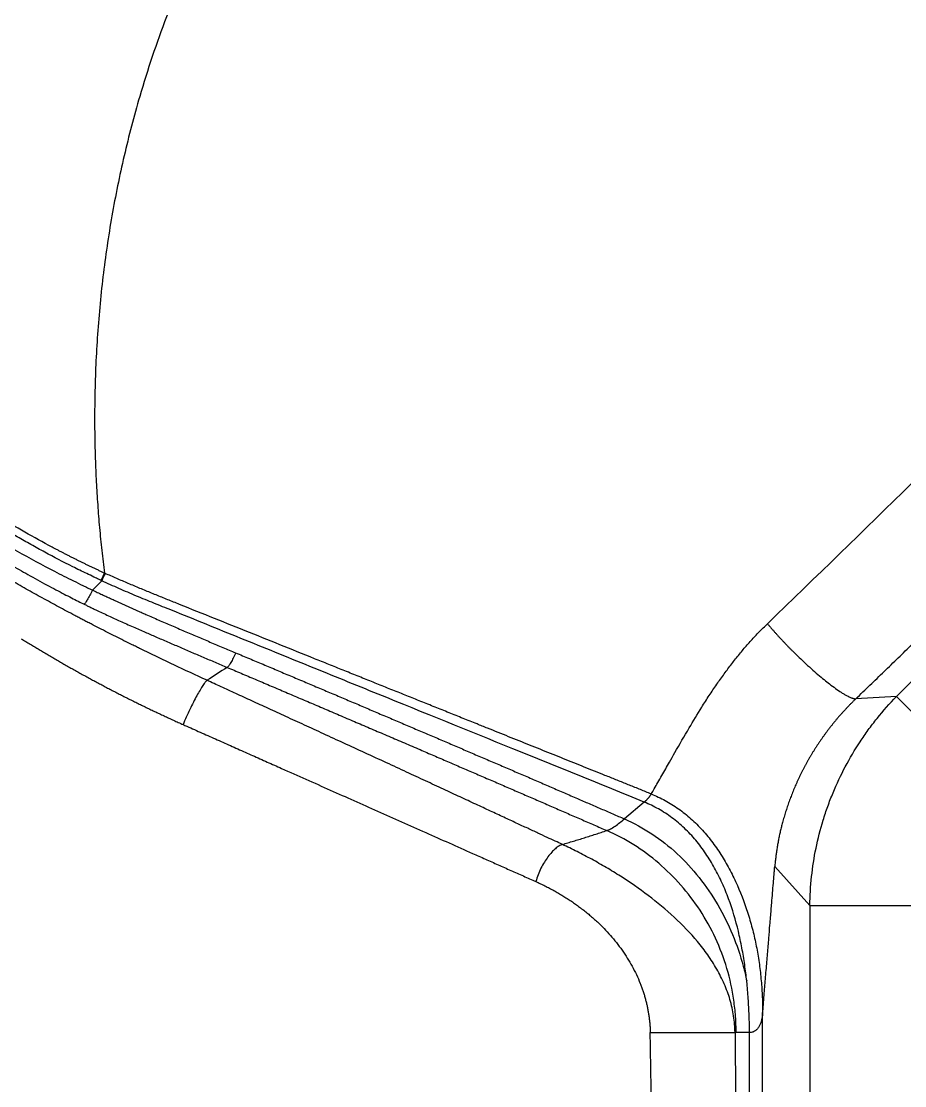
# Model space of a CAD drawing. Header units: inches. Extents: x -1 to 81, y -22 to 129.
# Drawn here: x 16.01 to 27.15, y 42.61 to 56.03 of the extents above; entities that cross this region are included whole.
import ezdxf

# ---------------------------------------------------------------- set-up
doc = ezdxf.new("R2010")
doc.units = ezdxf.units.IN
doc.header["$MEASUREMENT"] = 0
doc.layers.add('1', color=4, linetype='Continuous')

# ---------------------------------------------------------------- blocks, each defined once
blk = doc.blocks.new('2026 PACE')
at = {"layer": '1', "color": 3, "linetype": 'Continuous', "lineweight": 25}
for p, q in [((34.017, 53.991), (27.542, 47.516)), ((17.408, 48.859), (17.526, 48.977)), ((27.542, 47.516), (27.03, 47.489)), ((27.542, 47.516), (28.832, 46.226)), ((24.363, 46.185), (24.112, 45.973)), ((26.008, 45.373), (26.45, 44.881)), ((26.45, 44.881), (26.45, 36.546)), ((26.45, 44.881), (28.345, 44.881))]:
    blk.add_line(p, q, dxfattribs=at)
at = {"layer": '1', "color": 3, "linetype": 'Continuous', "lineweight": 25, "flags": 128}
blk.add_lwpolyline([(18.55, 47.163), (18.562, 47.158), (18.573, 47.153)], dxfattribs=at)
at = {"layer": '1', "color": 3, "linetype": 'Continuous', "lineweight": 25}
for points, knots in [([(32.677, 64.195), (32.652, 64.198), (32.602, 64.204), (32.527, 64.213), (32.451, 64.222), (32.376, 64.23), (32.3, 64.238), (32.225, 64.245), (32.149, 64.252), (32.073, 64.259), (31.997, 64.266), (31.921, 64.272), (31.845, 64.277), (31.769, 64.283), (31.692, 64.288), (31.616, 64.292), (31.54, 64.296), (31.463, 64.3), (31.386, 64.304), (31.31, 64.307), (31.132, 64.313), (30.853, 64.319), (30.472, 64.317), (30.091, 64.306), (29.579, 64.278), (28.937, 64.218), (28.169, 64.105), (27.41, 63.95), (26.57, 63.73), (25.656, 63.423), (24.682, 63.006), (23.742, 62.507), (22.843, 61.929), (21.991, 61.272), (21.198, 60.544), (20.471, 59.751), (19.815, 58.898), (19.239, 57.998), (18.742, 57.059), (18.326, 56.086), (18.02, 55.173), (17.8, 54.333), (17.646, 53.575), (17.533, 52.808), (17.474, 52.167), (17.447, 51.656), (17.436, 51.276), (17.434, 50.895), (17.441, 50.594), (17.449, 50.37), (17.456, 50.224), (17.464, 50.079), (17.474, 49.934), (17.484, 49.79), (17.497, 49.646), (17.51, 49.502), (17.525, 49.359), (17.541, 49.216), (17.553, 49.121), (17.558, 49.073)], [0, 0, 0, 0, 0.003179, 0.006358, 0.009537, 0.012716, 0.015896, 0.019075, 0.022256, 0.025437, 0.028618, 0.031801, 0.034984, 0.038168, 0.041353, 0.044539, 0.047726, 0.050915, 0.054104, 0.057296, 0.060489, 0.07625, 0.091975, 0.107674, 0.123358, 0.155221, 0.186736, 0.217986, 0.249055, 0.291341, 0.333139, 0.374682, 0.41667, 0.45843, 0.500252, 0.542059, 0.58381, 0.625777, 0.667268, 0.70902, 0.751288, 0.78232, 0.813535, 0.845006, 0.876821, 0.892465, 0.908136, 0.923843, 0.939596, 0.945663, 0.951722, 0.957774, 0.96382, 0.96986, 0.975895, 0.981926, 0.987954, 0.993978, 1, 1, 1, 1]), ([(25.915, 48.435), (27.133, 49.611), (28.34, 50.797), (30.734, 53.188), (31.921, 54.394), (33.097, 55.609)], [0, 0, 0, 0, 0.5, 0.5, 1, 1, 1, 1]), ([(27.03, 47.489), (27.06, 47.517), (27.119, 47.575), (27.208, 47.66), (27.297, 47.746), (27.386, 47.832), (27.475, 47.918), (27.564, 48.004), (27.653, 48.091), (27.742, 48.177), (27.831, 48.263), (27.92, 48.349), (28.009, 48.436), (28.097, 48.522), (28.186, 48.608), (28.275, 48.695), (28.364, 48.781), (28.452, 48.868), (28.541, 48.955), (28.629, 49.041), (28.718, 49.128), (28.806, 49.215), (28.895, 49.301), (28.983, 49.388), (29.072, 49.475), (29.16, 49.562), (29.248, 49.649), (29.337, 49.736), (29.425, 49.823), (29.513, 49.91), (29.602, 49.998), (29.69, 50.085), (29.778, 50.172), (29.866, 50.259), (29.954, 50.347), (30.042, 50.434), (30.13, 50.522), (30.218, 50.609), (30.306, 50.697), (30.394, 50.784), (30.482, 50.872), (30.596, 50.986), (30.737, 51.127), (30.904, 51.294), (31.071, 51.461), (31.237, 51.629), (31.404, 51.796), (31.57, 51.964), (31.736, 52.132), (31.902, 52.3), (32.068, 52.468), (32.234, 52.636), (32.399, 52.805), (32.564, 52.973), (32.729, 53.142), (32.894, 53.31), (33.059, 53.479), (33.224, 53.648), (33.388, 53.817), (33.552, 53.986), (33.716, 54.155), (33.88, 54.325), (33.989, 54.438), (34.044, 54.494)], [0, 0, 0, 0, 0.012558, 0.025112, 0.037662, 0.050207, 0.062749, 0.075286, 0.08782, 0.10035, 0.112877, 0.1254, 0.13792, 0.150437, 0.162951, 0.175462, 0.18797, 0.200476, 0.21298, 0.225481, 0.23798, 0.250477, 0.262972, 0.275465, 0.287957, 0.300448, 0.312937, 0.325425, 0.337912, 0.350398, 0.362883, 0.375367, 0.387852, 0.400335, 0.412819, 0.425302, 0.437786, 0.45027, 0.462754, 0.475238, 0.487723, 0.500209, 0.523985, 0.547757, 0.571527, 0.595295, 0.619062, 0.642829, 0.666597, 0.690367, 0.714141, 0.737918, 0.7617, 0.785488, 0.809283, 0.833086, 0.856897, 0.880718, 0.904549, 0.928392, 0.952248, 0.976117, 1, 1, 1, 1]), ([(17.558, 49.073), (17.546, 49.079), (17.521, 49.09), (17.484, 49.108), (17.447, 49.126), (17.409, 49.143), (17.372, 49.161), (17.335, 49.179), (17.298, 49.197), (17.261, 49.215), (17.224, 49.233), (17.187, 49.252), (17.15, 49.27), (17.113, 49.289), (17.076, 49.308), (17.039, 49.327), (17.003, 49.346), (16.966, 49.365), (16.93, 49.384), (16.893, 49.403), (16.753, 49.478), (16.513, 49.612), (16.177, 49.812), (15.849, 50.02), (15.531, 50.235), (15.224, 50.455), (14.929, 50.68), (14.647, 50.908), (14.38, 51.138), (14.13, 51.367), (13.92, 51.572), (13.747, 51.75), (13.605, 51.903), (13.474, 52.051), (13.352, 52.195), (13.27, 52.297), (13.219, 52.363), (13.195, 52.395), (13.18, 52.415), (13.172, 52.426)], [0, 0, 0, 0, 0.00658, 0.01316, 0.01974, 0.02632, 0.0329, 0.03948, 0.04606, 0.052639, 0.059219, 0.065799, 0.072379, 0.078959, 0.085539, 0.092119, 0.098699, 0.105278, 0.111858, 0.118438, 0.125018, 0.187517, 0.250016, 0.312514, 0.375013, 0.437512, 0.500008, 0.562506, 0.625002, 0.6875, 0.749991, 0.793743, 0.837494, 0.881244, 0.924995, 0.968745, 0.979163, 0.989582, 1, 1, 1, 1]), ([(17.517, 48.981), (17.515, 48.982), (17.513, 48.983), (17.509, 48.984), (17.507, 48.985), (17.501, 48.988), (17.498, 48.99), (17.486, 48.995), (17.479, 48.999), (17.456, 49.009), (17.441, 49.016), (17.397, 49.038), (17.367, 49.052), (17.278, 49.094), (17.218, 49.124), (17.041, 49.212), (16.923, 49.273), (16.749, 49.368), (16.691, 49.4), (16.576, 49.465), (16.518, 49.498), (16.347, 49.598), (16.234, 49.666), (16.014, 49.805), (15.905, 49.876), (15.693, 50.02), (15.588, 50.093), (15.281, 50.317), (15.083, 50.47), (14.846, 50.666), (14.798, 50.706), (14.706, 50.785), (14.66, 50.824), (14.526, 50.942), (14.439, 51.02), (14.186, 51.252), (14.028, 51.404), (13.806, 51.623), (13.735, 51.695), (13.632, 51.8), (13.598, 51.835), (13.532, 51.903), (13.499, 51.936), (13.405, 52.034), (13.345, 52.095), (13.274, 52.168), (13.26, 52.182), (13.232, 52.21), (13.218, 52.224), (13.198, 52.244), (13.191, 52.251), (13.177, 52.264), (13.17, 52.271), (13.157, 52.284), (13.15, 52.29), (13.141, 52.299), (13.14, 52.301), (13.136, 52.304), (13.135, 52.306), (13.131, 52.309), (13.13, 52.311), (13.127, 52.313), (13.126, 52.314), (13.125, 52.316), (13.124, 52.316), (13.123, 52.317)], [0, 0, 0, 0, 0.000977, 0.000977, 0.001953, 0.001953, 0.003906, 0.003906, 0.007812, 0.007812, 0.015625, 0.015625, 0.03125, 0.03125, 0.0625, 0.0625, 0.125, 0.125, 0.15625, 0.15625, 0.1875, 0.1875, 0.25, 0.25, 0.3125, 0.3125, 0.375, 0.375, 0.5, 0.5, 0.53125, 0.53125, 0.5625, 0.5625, 0.625, 0.625, 0.75, 0.75, 0.8125, 0.8125, 0.84375, 0.84375, 0.875, 0.875, 0.9375, 0.9375, 0.953125, 0.953125, 0.96875, 0.96875, 0.976562, 0.976562, 0.984375, 0.984375, 0.992187, 0.992187, 0.994141, 0.994141, 0.996094, 0.996094, 0.998047, 0.998047, 0.999023, 0.999023, 1, 1, 1, 1]), ([(15.56, 49.891), (15.632, 49.845), (15.705, 49.799), (15.853, 49.708), (15.927, 49.662), (16.077, 49.571), (16.153, 49.526), (16.306, 49.437), (16.383, 49.393), (16.615, 49.262), (16.771, 49.178), (17.008, 49.055), (17.088, 49.015), (17.207, 48.956), (17.247, 48.936), (17.307, 48.907), (17.327, 48.897), (17.357, 48.883), (17.367, 48.878), (17.382, 48.871), (17.387, 48.869), (17.397, 48.864), (17.402, 48.862), (17.408, 48.859)], [0, 0, 0, 0, 0.125, 0.125, 0.25, 0.25, 0.375, 0.375, 0.5, 0.5, 0.75, 0.75, 0.875, 0.875, 0.9375, 0.9375, 0.96875, 0.96875, 0.984375, 0.984375, 0.992188, 0.992188, 1, 1, 1, 1]), ([(15.501, 49.728), (15.513, 49.719), (15.538, 49.703), (15.576, 49.678), (15.613, 49.653), (15.65, 49.629), (15.686, 49.606), (15.722, 49.582), (15.758, 49.559), (15.793, 49.537), (15.828, 49.514), (15.863, 49.493), (15.897, 49.471), (15.953, 49.436), (16.038, 49.383), (16.152, 49.313), (16.267, 49.244), (16.414, 49.158), (16.602, 49.05), (16.792, 48.945), (16.945, 48.864), (17.048, 48.81), (17.142, 48.762), (17.226, 48.719), (17.279, 48.693), (17.304, 48.681)], [0, 0, 0, 0, 0.022221, 0.044165, 0.065832, 0.087221, 0.108329, 0.129158, 0.149705, 0.169969, 0.189951, 0.209648, 0.229061, 0.248189, 0.306373, 0.372995, 0.440736, 0.498682, 0.617815, 0.749292, 0.809724, 0.865007, 0.915145, 0.960141, 1, 1, 1, 1]), ([(18.852, 47.721), (18.712, 47.785), (18.502, 47.883), (18.223, 48.016), (18.066, 48.092), (17.962, 48.143), (17.892, 48.178), (17.771, 48.238), (17.632, 48.308), (17.494, 48.378), (17.417, 48.418), (17.365, 48.445), (17.339, 48.458), (17.314, 48.471), (17.288, 48.485), (17.262, 48.498), (17.228, 48.516), (17.134, 48.566), (16.98, 48.648), (16.776, 48.759), (16.574, 48.872), (16.406, 48.968), (16.289, 49.036), (16.223, 49.075), (16.173, 49.105), (16.123, 49.135), (16.057, 49.175), (15.876, 49.285), (15.713, 49.388), (15.585, 49.472)], [0, 0, 0, 0, 0.125, 0.1875, 0.25, 0.265625, 0.28125, 0.3125, 0.375, 0.40625, 0.4375, 0.445312, 0.453125, 0.460938, 0.46875, 0.476562, 0.484375, 0.5, 0.5625, 0.625, 0.6875, 0.75, 0.78125, 0.796875, 0.8125, 0.828125, 0.84375, 0.875, 1, 1, 1, 1]), ([(22.255, 47.171), (22.225, 47.182), (22.167, 47.206), (22.079, 47.241), (21.991, 47.277), (21.902, 47.312), (21.814, 47.348), (21.726, 47.383), (21.637, 47.419), (21.548, 47.455), (21.459, 47.49), (21.371, 47.526), (21.282, 47.562), (21.193, 47.597), (21.103, 47.633), (21.014, 47.669), (20.925, 47.705), (20.835, 47.741), (20.746, 47.777), (20.656, 47.813), (20.567, 47.849), (20.477, 47.885), (20.387, 47.922), (20.297, 47.958), (20.092, 48.04), (19.77, 48.17), (19.331, 48.346), (18.891, 48.523), (18.547, 48.661), (18.301, 48.76), (18.154, 48.82), (18.007, 48.88), (17.86, 48.942), (17.714, 49.005), (17.617, 49.048), (17.568, 49.069)], [0, 0, 0, 0, 0.019205, 0.03841, 0.057615, 0.076821, 0.096026, 0.115232, 0.134437, 0.153643, 0.172848, 0.192054, 0.211259, 0.230465, 0.24967, 0.268876, 0.288081, 0.307286, 0.326492, 0.345697, 0.364902, 0.384108, 0.403313, 0.422518, 0.441724, 0.534769, 0.627815, 0.72086, 0.813907, 0.844923, 0.875938, 0.906953, 0.937969, 0.968984, 1, 1, 1, 1]), ([(17.408, 48.859), (17.396, 48.837), (17.385, 48.814), (17.363, 48.773), (17.352, 48.753), (17.333, 48.721), (17.325, 48.707), (17.312, 48.688), (17.307, 48.682), (17.304, 48.681)], [0, 0, 0, 0, 0.25, 0.25, 0.5, 0.5, 0.75, 0.75, 1, 1, 1, 1]), ([(17.408, 48.859), (17.428, 48.849), (17.469, 48.83), (17.53, 48.802), (17.591, 48.773), (17.652, 48.745), (17.713, 48.717), (17.774, 48.689), (17.836, 48.661), (17.897, 48.633), (17.959, 48.606), (18.02, 48.579), (18.115, 48.537), (18.243, 48.481), (18.405, 48.411), (18.566, 48.342), (18.728, 48.273), (18.889, 48.204), (19.051, 48.136), (19.159, 48.091), (19.212, 48.068)], [0, 0, 0, 0, 0.034091, 0.068181, 0.102272, 0.136363, 0.170455, 0.204546, 0.238637, 0.272727, 0.306818, 0.340909, 0.374999, 0.464286, 0.553573, 0.642859, 0.732143, 0.821427, 0.910714, 1, 1, 1, 1]), ([(24.363, 46.185), (24.091, 46.295), (23.817, 46.407), (23.403, 46.575), (23.264, 46.631), (22.987, 46.744), (22.847, 46.801), (22.148, 47.084), (21.582, 47.314), (20.723, 47.663), (20.436, 47.78), (19.859, 48.014), (19.569, 48.132), (19.133, 48.309), (18.988, 48.368), (18.696, 48.487), (18.549, 48.546), (18.33, 48.635), (18.256, 48.664), (18.109, 48.723), (18.036, 48.753), (17.889, 48.815), (17.815, 48.846), (17.67, 48.91), (17.598, 48.943), (17.526, 48.977)], [0, 0, 0, 0, 0.125, 0.125, 0.1875, 0.1875, 0.25, 0.25, 0.5, 0.5, 0.625, 0.625, 0.75, 0.75, 0.8125, 0.8125, 0.875, 0.875, 0.90625, 0.90625, 0.9375, 0.9375, 0.96875, 0.96875, 1, 1, 1, 1]), ([(17.304, 48.681), (17.317, 48.674), (17.335, 48.665), (17.364, 48.651), (17.389, 48.639), (17.422, 48.623), (17.469, 48.601), (17.534, 48.57), (17.632, 48.525), (17.763, 48.465), (17.917, 48.397), (18.067, 48.331), (18.211, 48.268), (18.355, 48.206), (18.504, 48.142), (18.653, 48.077), (18.803, 48.013), (18.955, 47.949), (19.055, 47.906), (19.106, 47.884)], [0, 0, 0, 0, 0.020986, 0.031828, 0.04787, 0.063907, 0.087259, 0.126659, 0.172276, 0.252337, 0.344833, 0.428051, 0.502009, 0.583945, 0.666302, 0.749083, 0.832291, 0.915929, 1, 1, 1, 1]), ([(24.452, 46.288), (24.464, 46.31), (24.492, 46.358), (24.536, 46.435), (24.6, 46.548), (24.671, 46.673), (24.785, 46.874), (24.918, 47.104), (25.063, 47.345), (25.18, 47.528), (25.275, 47.669), (25.37, 47.802), (25.449, 47.908), (25.513, 47.99), (25.562, 48.051), (25.611, 48.11), (25.661, 48.167), (25.71, 48.223), (25.761, 48.278), (25.812, 48.332), (25.863, 48.384), (25.898, 48.418), (25.915, 48.435)], [0, 0, 0, 0, 0.029929, 0.064873, 0.104837, 0.181352, 0.234294, 0.374289, 0.491834, 0.559682, 0.624689, 0.686895, 0.746351, 0.775861, 0.805019, 0.833832, 0.86231, 0.890463, 0.918299, 0.945828, 0.973058, 1, 1, 1, 1]), ([(25.915, 48.435), (25.918, 48.43), (25.926, 48.422), (25.937, 48.409), (25.948, 48.396), (25.959, 48.383), (25.971, 48.37), (25.982, 48.356), (25.994, 48.343), (26.006, 48.33), (26.018, 48.316), (26.03, 48.303), (26.042, 48.29), (26.054, 48.276), (26.067, 48.263), (26.079, 48.249), (26.092, 48.236), (26.104, 48.223), (26.117, 48.209), (26.129, 48.196), (26.142, 48.183), (26.155, 48.17), (26.167, 48.156), (26.18, 48.143), (26.193, 48.13), (26.206, 48.117), (26.218, 48.105), (26.254, 48.069), (26.315, 48.009), (26.401, 47.928), (26.488, 47.849), (26.596, 47.756), (26.728, 47.65), (26.831, 47.577), (26.91, 47.53), (26.949, 47.51), (26.978, 47.499), (26.992, 47.494), (27.004, 47.491), (27.014, 47.489), (27.023, 47.489), (27.028, 47.489), (27.03, 47.489)], [0, 0, 0, 0, 0.0097881, 0.0195822, 0.0293801, 0.0391791, 0.048977, 0.0587712, 0.0685592, 0.0783384, 0.0881064, 0.0978605, 0.1075981, 0.1173169, 0.127014, 0.136687, 0.1463334, 0.1559506, 0.165536, 0.1750872, 0.1846017, 0.1940771, 0.2035109, 0.2129009, 0.2222446, 0.2315398, 0.2407843, 0.2499758, 0.3098195, 0.3715923, 0.4349918, 0.4996548, 0.613892, 0.7494232, 0.7899024, 0.8746095, 0.8996806, 0.9230087, 0.9446489, 0.9646574, 0.9830897, 1, 1, 1, 1]), ([(16.511, 48.246), (16.53, 48.235), (16.567, 48.212), (16.624, 48.177), (16.68, 48.143), (16.737, 48.109), (16.793, 48.075), (16.85, 48.041), (16.907, 48.008), (16.964, 47.974), (17.021, 47.941), (17.078, 47.909), (17.136, 47.876), (17.193, 47.844), (17.251, 47.812), (17.309, 47.78), (17.367, 47.748), (17.425, 47.717), (17.483, 47.686), (17.541, 47.655), (17.6, 47.624), (17.658, 47.593), (17.717, 47.563), (17.776, 47.533), (17.835, 47.503), (17.894, 47.474), (17.953, 47.444), (18.012, 47.415), (18.071, 47.386), (18.131, 47.357), (18.19, 47.329), (18.25, 47.301), (18.31, 47.273), (18.37, 47.245), (18.43, 47.217), (18.49, 47.19), (18.53, 47.172), (18.55, 47.163)], [0, 0, 0, 0, 0.028553, 0.057102, 0.085648, 0.11419, 0.14273, 0.171268, 0.199804, 0.228339, 0.256873, 0.285406, 0.31394, 0.342475, 0.37101, 0.399547, 0.428086, 0.456628, 0.485172, 0.51372, 0.542271, 0.570827, 0.599388, 0.627954, 0.656525, 0.685103, 0.713687, 0.742279, 0.770878, 0.799485, 0.828101, 0.856725, 0.88536, 0.914004, 0.942658, 0.971323, 1, 1, 1, 1]), ([(19.212, 48.068), (19.203, 48.045), (19.193, 48.023), (19.172, 47.98), (19.162, 47.961), (19.143, 47.927), (19.134, 47.913), (19.118, 47.893), (19.111, 47.887), (19.106, 47.884)], [0, 0, 0, 0, 0.25, 0.25, 0.5, 0.5, 0.75, 0.75, 1, 1, 1, 1]), ([(19.212, 48.068), (19.241, 48.056), (19.299, 48.032), (19.386, 47.995), (19.472, 47.959), (19.558, 47.923), (19.645, 47.886), (19.731, 47.85), (19.817, 47.813), (19.903, 47.777), (19.989, 47.741), (20.075, 47.704), (20.161, 47.668), (20.247, 47.632), (20.333, 47.595), (20.418, 47.559), (20.504, 47.523), (20.589, 47.487), (20.675, 47.45), (20.76, 47.414), (20.845, 47.378), (20.93, 47.342), (21.015, 47.305), (21.1, 47.269), (21.185, 47.233), (21.27, 47.197), (21.354, 47.161), (21.439, 47.125), (21.523, 47.089), (21.608, 47.053), (21.692, 47.017), (21.776, 46.981), (21.86, 46.945), (21.944, 46.909), (22.028, 46.873), (22.112, 46.837), (22.196, 46.801), (22.279, 46.766), (22.363, 46.73), (22.446, 46.694), (22.53, 46.658), (22.613, 46.623), (22.696, 46.587), (22.779, 46.551), (22.861, 46.516), (22.944, 46.48), (23.027, 46.444), (23.109, 46.409), (23.191, 46.373), (23.274, 46.337), (23.356, 46.302), (23.438, 46.266), (23.542, 46.221), (23.668, 46.166), (23.817, 46.102), (23.965, 46.038), (24.063, 45.995), (24.112, 45.973)], [0, 0, 0, 0, 0.017157, 0.034314, 0.051472, 0.068629, 0.085787, 0.102945, 0.120103, 0.137261, 0.154419, 0.171577, 0.188735, 0.205893, 0.22305, 0.240208, 0.257365, 0.274522, 0.291679, 0.308835, 0.325992, 0.343148, 0.360304, 0.37746, 0.394616, 0.411772, 0.428928, 0.446083, 0.463239, 0.480395, 0.49755, 0.514706, 0.531862, 0.549018, 0.566174, 0.58333, 0.600487, 0.617644, 0.6348, 0.651957, 0.669115, 0.686272, 0.703429, 0.720586, 0.737744, 0.754901, 0.772059, 0.789216, 0.806373, 0.82353, 0.840687, 0.857844, 0.875001, 0.906251, 0.937501, 0.968751, 1, 1, 1, 1]), ([(19.106, 47.884), (19.135, 47.872), (19.194, 47.847), (19.282, 47.809), (19.371, 47.772), (19.46, 47.734), (19.55, 47.696), (19.64, 47.657), (19.731, 47.619), (19.822, 47.58), (19.913, 47.541), (20.005, 47.502), (20.098, 47.462), (20.191, 47.423), (20.284, 47.383), (20.378, 47.343), (20.472, 47.303), (20.567, 47.262), (20.662, 47.221), (20.757, 47.181), (20.853, 47.14), (20.95, 47.098), (21.047, 47.057), (21.144, 47.015), (21.241, 46.973), (21.34, 46.931), (21.438, 46.889), (21.562, 46.836), (21.71, 46.772), (21.884, 46.697), (22.056, 46.623), (22.227, 46.549), (22.398, 46.476), (22.567, 46.402), (22.736, 46.329), (22.904, 46.257), (23.071, 46.184), (23.237, 46.112), (23.402, 46.04), (23.566, 45.969), (23.729, 45.898), (23.837, 45.85), (23.891, 45.827)], [0, 0, 0, 0, 0.01785, 0.035811, 0.053882, 0.072063, 0.090355, 0.108756, 0.127269, 0.145891, 0.164624, 0.183466, 0.20242, 0.221483, 0.240657, 0.259941, 0.279335, 0.29884, 0.318454, 0.338179, 0.358015, 0.37796, 0.398015, 0.418181, 0.438456, 0.458842, 0.479338, 0.499944, 0.536259, 0.572482, 0.608614, 0.644653, 0.680602, 0.716458, 0.752222, 0.787895, 0.823476, 0.858964, 0.894361, 0.929666, 0.964879, 1, 1, 1, 1]), ([(23.331, 45.651), (23.301, 45.665), (23.237, 45.695), (23.134, 45.742), (23.019, 45.796), (22.889, 45.857), (22.746, 45.923), (22.59, 45.996), (22.42, 46.075), (22.236, 46.16), (22.039, 46.252), (21.828, 46.35), (21.603, 46.455), (21.363, 46.565), (21.108, 46.684), (20.844, 46.805), (20.58, 46.927), (20.326, 47.044), (20.083, 47.156), (19.851, 47.262), (19.63, 47.364), (19.42, 47.46), (19.221, 47.552), (19.033, 47.638), (18.911, 47.694), (18.852, 47.721)], [0, 0, 0, 0, 0.0203838, 0.0437797, 0.070188, 0.0996088, 0.1320422, 0.1674886, 0.205948, 0.2474209, 0.2919073, 0.3394077, 0.3899223, 0.4434515, 0.4999956, 0.5611426, 0.6198134, 0.6760077, 0.729725, 0.7809651, 0.8297278, 0.8760128, 0.9198199, 0.9611491, 1, 1, 1, 1]), ([(26.45, 44.881), (26.451, 45.003), (26.459, 45.125), (26.485, 45.366), (26.503, 45.485), (26.552, 45.723), (26.582, 45.84), (26.636, 46.016), (26.655, 46.074), (26.696, 46.189), (26.719, 46.246), (26.789, 46.415), (26.84, 46.525), (26.954, 46.739), (27.015, 46.844), (27.116, 46.996), (27.15, 47.046), (27.222, 47.145), (27.259, 47.193), (27.375, 47.337), (27.456, 47.428), (27.542, 47.516)], [0, 0, 0, 0, 0.125, 0.125, 0.25, 0.25, 0.375, 0.375, 0.4375, 0.4375, 0.5, 0.5, 0.625, 0.625, 0.75, 0.75, 0.8125, 0.8125, 0.875, 0.875, 1, 1, 1, 1]), ([(27.03, 47.489), (27.021, 47.48), (27.003, 47.463), (26.977, 47.437), (26.951, 47.41), (26.925, 47.383), (26.9, 47.356), (26.874, 47.329), (26.85, 47.301), (26.825, 47.274), (26.801, 47.246), (26.777, 47.218), (26.754, 47.189), (26.731, 47.16), (26.708, 47.132), (26.685, 47.103), (26.663, 47.073), (26.642, 47.044), (26.62, 47.014), (26.599, 46.984), (26.578, 46.954), (26.558, 46.924), (26.538, 46.894), (26.518, 46.863), (26.499, 46.833), (26.48, 46.802), (26.461, 46.771), (26.443, 46.74), (26.425, 46.708), (26.408, 46.677), (26.39, 46.645), (26.374, 46.614), (26.357, 46.582), (26.341, 46.55), (26.325, 46.518), (26.31, 46.486), (26.295, 46.453), (26.28, 46.421), (26.266, 46.389), (26.252, 46.356), (26.239, 46.324), (26.226, 46.291), (26.213, 46.258), (26.2, 46.225), (26.188, 46.193), (26.177, 46.16), (26.165, 46.127), (26.155, 46.094), (26.144, 46.061), (26.134, 46.028), (26.124, 45.995), (26.115, 45.962), (26.103, 45.921), (26.091, 45.873), (26.077, 45.817), (26.065, 45.761), (26.054, 45.705), (26.043, 45.649), (26.034, 45.593), (26.026, 45.538), (26.019, 45.483), (26.013, 45.427), (26.009, 45.391), (26.008, 45.373)], [0, 0, 0, 0, 0.01493, 0.029845, 0.044746, 0.059634, 0.074508, 0.089369, 0.104218, 0.119055, 0.13388, 0.148694, 0.163497, 0.178289, 0.193072, 0.207844, 0.222607, 0.237361, 0.252106, 0.266843, 0.281572, 0.296293, 0.311006, 0.325711, 0.34041, 0.3551, 0.369784, 0.384462, 0.399132, 0.413796, 0.428454, 0.443106, 0.457752, 0.472392, 0.487027, 0.501657, 0.516282, 0.530902, 0.545518, 0.560131, 0.574741, 0.589347, 0.603952, 0.618555, 0.633157, 0.647758, 0.662359, 0.67696, 0.691563, 0.706166, 0.720772, 0.73538, 0.749991, 0.774839, 0.799705, 0.824593, 0.849511, 0.874465, 0.899462, 0.924507, 0.949608, 0.97477, 1, 1, 1, 1]), ([(18.573, 47.153), (18.606, 47.138), (18.67, 47.11), (18.766, 47.067), (18.862, 47.024), (18.958, 46.982), (19.052, 46.94), (19.147, 46.898), (19.24, 46.856), (19.333, 46.814), (19.426, 46.773), (19.518, 46.732), (19.61, 46.691), (19.701, 46.651), (19.966, 46.533), (20.4, 46.339), (21.006, 46.07), (21.604, 45.804), (22.056, 45.602), (22.36, 45.467), (22.521, 45.395), (22.68, 45.324), (22.839, 45.254), (22.944, 45.207), (22.997, 45.183)], [0, 0, 0, 0, 0.021599, 0.043088, 0.064469, 0.085741, 0.106904, 0.127957, 0.1489, 0.169734, 0.190458, 0.211072, 0.231576, 0.25197, 0.272253, 0.410184, 0.544433, 0.682103, 0.816673, 0.853721, 0.890577, 0.927243, 0.963718, 1, 1, 1, 1]), ([(24.452, 46.288), (24.429, 46.297), (24.383, 46.315), (24.315, 46.343), (24.246, 46.371), (24.178, 46.398), (24.109, 46.426), (24.04, 46.453), (23.971, 46.481), (23.902, 46.509), (23.769, 46.562), (23.573, 46.641), (23.312, 46.746), (23.05, 46.851), (22.83, 46.939), (22.654, 47.01), (22.521, 47.064), (22.388, 47.117), (22.299, 47.153), (22.255, 47.171)], [0, 0, 0, 0, 0.03173, 0.06346, 0.09519, 0.126919, 0.158649, 0.190379, 0.22211, 0.25384, 0.28557, 0.404555, 0.52354, 0.642527, 0.761515, 0.821137, 0.880758, 0.940379, 1, 1, 1, 1]), ([(24.363, 46.185), (24.365, 46.187), (24.37, 46.191), (24.377, 46.197), (24.384, 46.204), (24.391, 46.211), (24.398, 46.218), (24.405, 46.225), (24.411, 46.233), (24.418, 46.241), (24.424, 46.248), (24.43, 46.256), (24.436, 46.264), (24.442, 46.272), (24.447, 46.28), (24.45, 46.285), (24.452, 46.288)], [0, 0, 0, 0, 0.070175, 0.1411, 0.212613, 0.284556, 0.356776, 0.429131, 0.501488, 0.573727, 0.645742, 0.71744, 0.788753, 0.859628, 0.930043, 1, 1, 1, 1]), ([(25.654, 43.931), (25.647, 43.999), (25.63, 44.138), (25.595, 44.347), (25.536, 44.627), (25.455, 44.901), (25.347, 45.165), (25.252, 45.356), (25.141, 45.537), (25.015, 45.706), (24.872, 45.859), (24.714, 45.992), (24.544, 46.103), (24.424, 46.16), (24.363, 46.185)], [0.1901909, 0.1901909, 0.1901909, 0.1901909, 0.25, 0.3125, 0.375, 0.5, 0.5625, 0.625, 0.6875, 0.75, 0.8125, 0.875, 0.9375, 1, 1, 1, 1]), ([(24.452, 46.288), (24.511, 46.264), (24.628, 46.21), (24.796, 46.104), (24.954, 45.978), (25.098, 45.834), (25.229, 45.674), (25.345, 45.503), (25.448, 45.323), (25.568, 45.074), (25.664, 44.814), (25.738, 44.547), (25.782, 44.344), (25.815, 44.139), (25.838, 43.933), (25.852, 43.726), (25.855, 43.587), (25.855, 43.518)], [0.0000149, 0.0000149, 0.0000149, 0.0000149, 0.0625134, 0.1250134, 0.1875134, 0.2500134, 0.3125134, 0.3750134, 0.4375134, 0.5000134, 0.6250134, 0.6875134, 0.7500134, 0.8125134, 0.8750134, 0.9375134, 0.9999984, 0.9999984, 0.9999984, 0.9999984]), ([(23.891, 45.827), (23.897, 45.829), (23.911, 45.834), (23.944, 45.85), (23.994, 45.88), (24.055, 45.926), (24.094, 45.958), (24.112, 45.973)], [0, 0, 0, 0, 0.125, 0.25, 0.5, 0.75, 1, 1, 1, 1]), ([(24.112, 45.973), (24.232, 45.921), (24.465, 45.794), (24.783, 45.544), (25.062, 45.241), (25.296, 44.896), (25.483, 44.519), (25.595, 44.192), (25.642, 43.993), (25.654, 43.931)], [0.1939089, 0.1939089, 0.1939089, 0.1939089, 0.3189089, 0.4439089, 0.5689089, 0.6939089, 0.8189089, 0.9439089, 1, 1, 1, 1]), ([(23.331, 45.651), (23.354, 45.658), (23.4, 45.672), (23.47, 45.693), (23.54, 45.714), (23.61, 45.736), (23.68, 45.758), (23.751, 45.781), (23.821, 45.804), (23.868, 45.819), (23.891, 45.827)], [0, 0, 0, 0, 0.125, 0.25, 0.375, 0.5, 0.625, 0.75, 0.875, 1, 1, 1, 1]), ([(25.521, 43.279), (25.521, 43.347), (25.516, 43.484), (25.486, 43.757), (25.414, 44.091), (25.27, 44.473), (25.073, 44.827), (24.831, 45.145), (24.55, 45.423), (24.236, 45.655), (24.008, 45.776), (23.891, 45.827)], [0, 0, 0, 0, 0.0625, 0.125, 0.25, 0.375, 0.5, 0.625, 0.75, 0.875, 1, 1, 1, 1]), ([(25.507, 43.279), (25.506, 43.349), (25.494, 43.49), (25.448, 43.696), (25.374, 43.894), (25.279, 44.082), (25.165, 44.26), (24.993, 44.484), (24.746, 44.74), (24.418, 45.012), (24.125, 45.214), (23.884, 45.362), (23.701, 45.465), (23.516, 45.562), (23.392, 45.622), (23.331, 45.651)], [0, 0, 0, 0, 0.0625, 0.125, 0.1875, 0.25, 0.3125, 0.375, 0.5, 0.625, 0.75, 0.8125, 0.875, 0.9375, 1, 1, 1, 1]), ([(25.855, 43.518), (25.861, 43.596), (25.873, 43.741), (25.891, 43.959), (25.908, 44.166), (25.922, 44.338), (25.935, 44.492), (25.945, 44.613), (25.955, 44.732), (25.962, 44.824), (25.971, 44.927), (25.98, 45.039), (25.99, 45.159), (25.998, 45.255), (26.004, 45.325), (26.007, 45.359), (26.008, 45.373)], [0, 0, 0, 0, 0.1256796, 0.234097, 0.3528678, 0.4601946, 0.5127128, 0.6024079, 0.6557525, 0.7054204, 0.7518776, 0.8215429, 0.8861944, 0.9457206, 0.9773031, 1, 1, 1, 1]), ([(22.997, 45.183), (23.006, 45.179), (23.026, 45.17), (23.054, 45.157), (23.083, 45.143), (23.112, 45.129), (23.14, 45.115), (23.169, 45.1), (23.197, 45.085), (23.225, 45.07), (23.253, 45.054), (23.281, 45.038), (23.308, 45.022), (23.336, 45.005), (23.363, 44.988), (23.39, 44.971), (23.417, 44.953), (23.444, 44.935), (23.47, 44.917), (23.496, 44.899), (23.523, 44.88), (23.548, 44.861), (23.574, 44.841), (23.6, 44.822), (23.625, 44.801), (23.65, 44.781), (23.675, 44.76), (23.699, 44.739), (23.724, 44.718), (23.748, 44.696), (23.821, 44.628), (23.939, 44.507), (24.087, 44.321), (24.214, 44.119), (24.289, 43.959), (24.329, 43.854), (24.346, 43.808), (24.361, 43.761), (24.374, 43.714), (24.387, 43.666), (24.398, 43.619), (24.408, 43.57), (24.416, 43.522), (24.423, 43.474), (24.429, 43.425), (24.434, 43.376), (24.437, 43.327), (24.437, 43.295), (24.438, 43.279)], [0, 0, 0, 0, 0.012893, 0.025805, 0.038731, 0.051671, 0.06462, 0.077576, 0.090537, 0.1035, 0.116463, 0.129422, 0.142376, 0.155326, 0.168271, 0.181212, 0.194149, 0.207082, 0.220012, 0.232939, 0.245864, 0.258787, 0.271708, 0.284628, 0.297547, 0.310466, 0.323384, 0.336304, 0.349224, 0.362146, 0.375071, 0.468818, 0.562594, 0.656304, 0.749943, 0.769165, 0.788389, 0.807616, 0.826845, 0.846078, 0.865315, 0.884558, 0.903807, 0.923057, 0.942305, 0.961547, 0.98078, 1, 1, 1, 1]), ([(25.689, 43.279), (25.689, 43.35), (25.686, 43.494), (25.675, 43.708), (25.663, 43.853), (25.655, 43.927), (25.654, 43.929)], [0, 0, 0, 0, 0.0625, 0.125, 0.1875, 0.1897187, 0.1897187, 0.1897187, 0.1897187]), ([(25.855, 43.518), (25.854, 43.505), (25.85, 43.479), (25.843, 43.441), (25.832, 43.403), (25.817, 43.367), (25.796, 43.334), (25.769, 43.305), (25.739, 43.288), (25.711, 43.28), (25.696, 43.279), (25.689, 43.279)], [0, 0, 0, 0, 0.125, 0.25, 0.375, 0.5, 0.625, 0.75, 0.875, 0.9375, 1, 1, 1, 1]), ([(25.855, 36.148), (25.855, 36.762), (25.854, 37.99), (25.854, 39.833), (25.854, 41.676), (25.855, 42.904), (25.855, 43.518)], [0, 0, 0, 0, 0.25, 0.5, 0.75, 1, 1, 1, 1]), ([(24.438, 36.148), (24.439, 36.183), (24.44, 36.252), (24.442, 36.357), (24.444, 36.461), (24.445, 36.566), (24.447, 36.67), (24.449, 36.775), (24.45, 36.879), (24.452, 36.984), (24.453, 37.089), (24.454, 37.194), (24.456, 37.299), (24.457, 37.403), (24.458, 37.508), (24.459, 37.613), (24.46, 37.718), (24.462, 37.823), (24.463, 37.928), (24.463, 38.033), (24.464, 38.138), (24.465, 38.243), (24.466, 38.348), (24.467, 38.453), (24.467, 38.558), (24.468, 38.663), (24.468, 38.768), (24.469, 38.873), (24.469, 38.978), (24.47, 39.083), (24.47, 39.188), (24.47, 39.293), (24.47, 39.398), (24.471, 39.503), (24.471, 39.608), (24.471, 39.713), (24.471, 39.819), (24.471, 39.924), (24.47, 40.029), (24.47, 40.134), (24.47, 40.239), (24.47, 40.345), (24.469, 40.45), (24.469, 40.555), (24.468, 40.66), (24.468, 40.765), (24.467, 40.871), (24.467, 40.976), (24.466, 41.081), (24.465, 41.186), (24.464, 41.291), (24.463, 41.396), (24.462, 41.532), (24.461, 41.699), (24.458, 41.897), (24.456, 42.095), (24.454, 42.293), (24.451, 42.49), (24.448, 42.687), (24.445, 42.885), (24.441, 43.082), (24.439, 43.213), (24.438, 43.279)], [0, 0, 0, 0, 0.014721, 0.029442, 0.044163, 0.058884, 0.073604, 0.088325, 0.103044, 0.117763, 0.132481, 0.147198, 0.161914, 0.176628, 0.191341, 0.206052, 0.220761, 0.235468, 0.250173, 0.264875, 0.279576, 0.294274, 0.308971, 0.323667, 0.338362, 0.353056, 0.36775, 0.382444, 0.397138, 0.411833, 0.426528, 0.441225, 0.455923, 0.470623, 0.485324, 0.500028, 0.514735, 0.529444, 0.544155, 0.558867, 0.573581, 0.588296, 0.603012, 0.617728, 0.632445, 0.647161, 0.661877, 0.676592, 0.691306, 0.706018, 0.720729, 0.735438, 0.750145, 0.777917, 0.805683, 0.833443, 0.861199, 0.888954, 0.91671, 0.944468, 0.972231, 1, 1, 1, 1]), ([(24.438, 43.279), (24.466, 43.279), (24.523, 43.279), (24.642, 43.279), (24.796, 43.279), (24.977, 43.279), (25.143, 43.279), (25.288, 43.279), (25.405, 43.279), (25.47, 43.279), (25.5, 43.279), (25.506, 43.279), (25.507, 43.279)], [0, 0, 0, 0, 0.0625, 0.125, 0.25, 0.375, 0.5, 0.625, 0.75, 0.875, 0.9375, 1, 1, 1, 1]), ([(25.507, 43.279), (25.508, 43.131), (25.511, 42.835), (25.516, 42.243), (25.52, 41.501), (25.523, 40.607), (25.524, 39.713), (25.523, 38.819), (25.521, 38.075), (25.519, 37.48), (25.517, 37.109), (25.514, 36.813), (25.512, 36.517), (25.51, 36.295), (25.509, 36.148)], [0, 0, 0, 0, 0.0625, 0.125, 0.25, 0.375, 0.5, 0.625, 0.75, 0.8125, 0.875, 0.90625, 0.9375, 1, 1, 1, 1]), ([(25.689, 43.279), (25.674, 43.279), (25.635, 43.279), (25.579, 43.279), (25.541, 43.279), (25.525, 43.279), (25.521, 43.279), (25.521, 43.279)], [0, 0, 0, 0, 0.1448933, 0.3948933, 0.6448933, 0.7698933, 0.8948933, 0.8948933, 0.8948933, 0.8948933]), ([(25.689, 36.148), (25.69, 37.336), (25.691, 38.525), (25.691, 40.902), (25.69, 42.09), (25.689, 43.279)], [0, 0, 0, 0, 0.5, 0.5, 1, 1, 1, 1])]:
    blk.add_open_spline(points, degree=3, knots=knots, dxfattribs=at)
for points in [[(17.558, 49.073), (17.545, 49.045), (17.531, 49.013), (17.517, 48.981)], [(17.568, 49.069), (17.554, 49.04), (17.54, 49.009), (17.526, 48.977)], [(17.568, 49.069), (17.565, 49.071), (17.562, 49.072), (17.559, 49.074)], [(17.526, 48.977), (17.523, 48.978), (17.52, 48.98), (17.517, 48.981)], [(19.106, 47.884), (19.021, 47.829), (18.937, 47.775), (18.852, 47.721)], [(18.852, 47.721), (18.846, 47.717), (18.832, 47.702), (18.801, 47.66), (18.765, 47.601), (18.724, 47.528), (18.68, 47.445), (18.635, 47.354), (18.59, 47.258), (18.563, 47.194), (18.55, 47.163)], [(23.331, 45.651), (23.317, 45.647), (23.288, 45.634), (23.243, 45.6), (23.196, 45.554), (23.149, 45.497), (23.103, 45.43), (23.06, 45.353), (23.023, 45.269), (23.004, 45.212), (22.997, 45.183)], [(25.654, 43.929), (25.654, 43.93), (25.654, 43.93), (25.654, 43.931)], [(25.521, 43.279), (25.516, 43.279), (25.511, 43.279), (25.507, 43.279)]]:
    blk.add_open_spline(points, degree=3, dxfattribs=at)

msp = doc.modelspace()

# ---------------------------------------------------------------- block references
msp.add_blockref('2026 PACE', (-0.5, 0))

doc.saveas('drawing.dxf')
